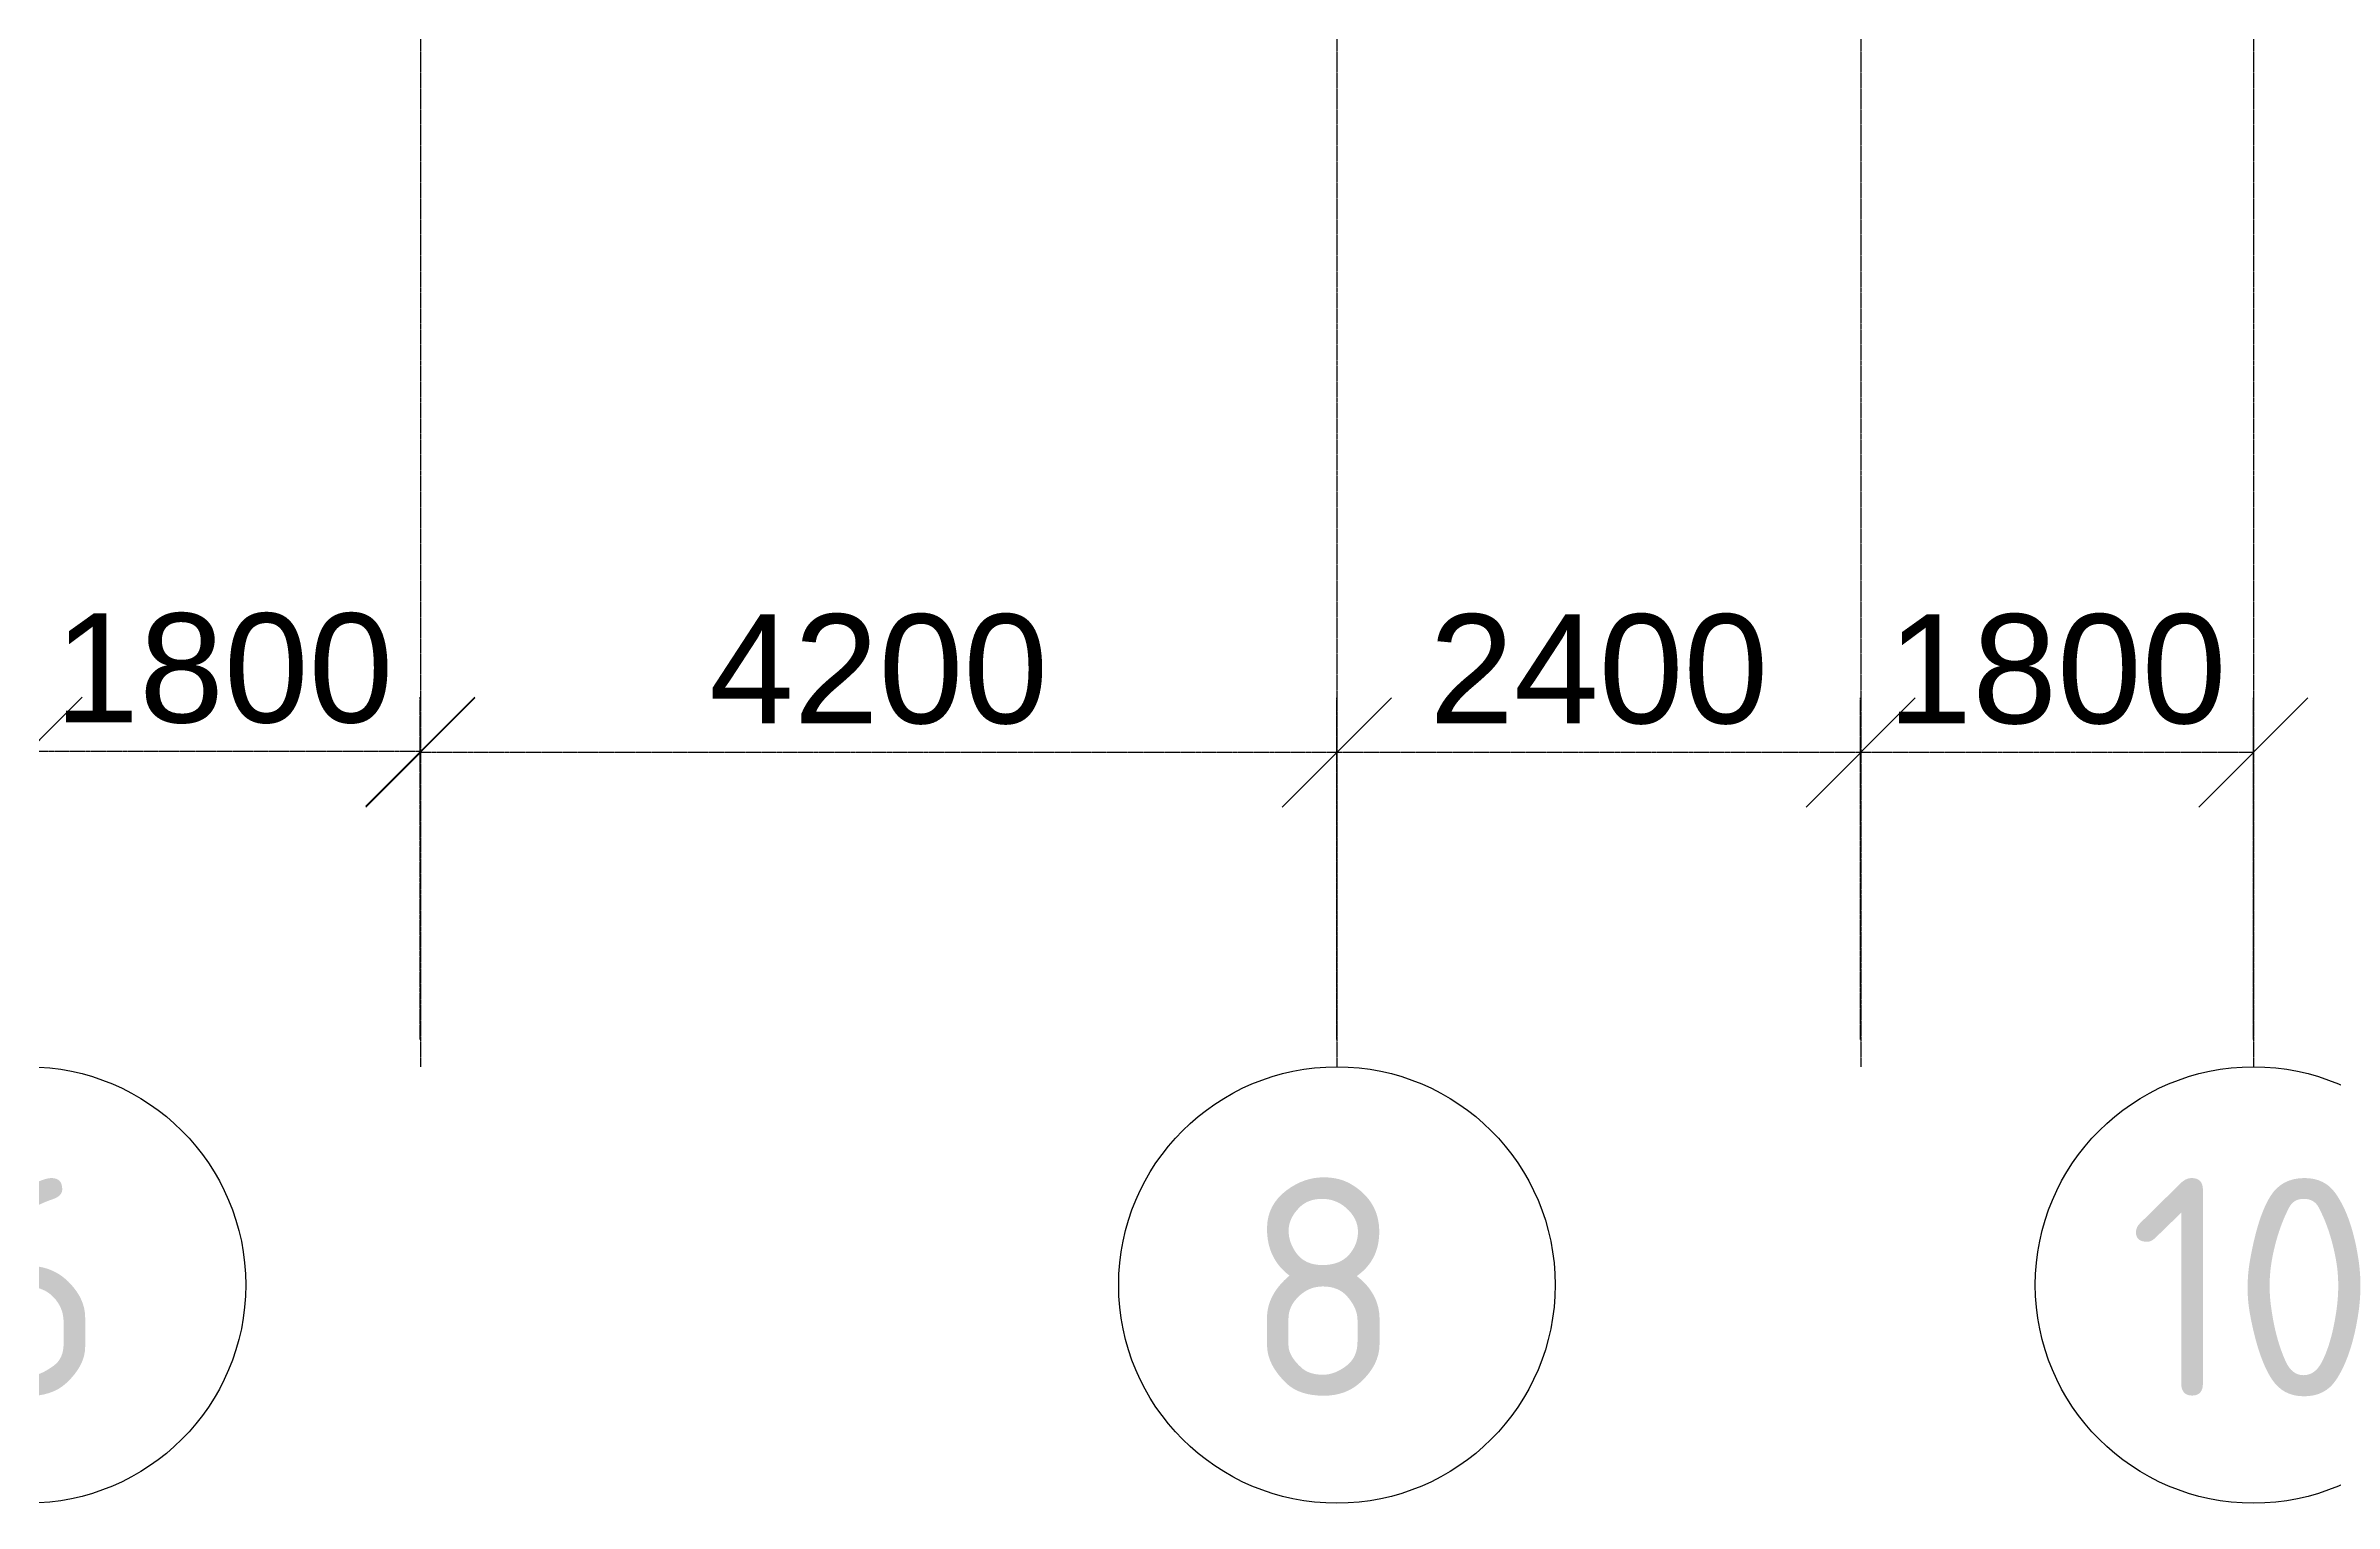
# Model space of a CAD drawing. Header units: millimetres. Extents: x -10810 to 173005, y -5940 to 37270.
# Drawn here: x 16341 to 26827, y -5940 to 738 of the extents above; entities that cross this region are included whole.
import ezdxf

# ---------------------------------------------------------------- set-up
doc = ezdxf.new("R2010")
doc.units = ezdxf.units.MM
doc.linetypes.add('Штрих-пунктир', pattern=[24, 20, -1.5, 1, -1.5])
doc.layers.add('Оси 2', color=240, linetype='Continuous')
doc.styles.add('GOST-2.304_Type-B', font='GOST Common.ttf')
doc.styles.get("Standard").update_dxf_attribs({"font": 'arial.ttf'})
doc.dimstyles.new('ISO-25', dxfattribs={"dimtxt": 2.5, "dimasz": 2.5, "dimexe": 1.25, "dimexo": 0.625, "dimtad": 1, "dimtxsty": 'Standard', "dimblk": 'OBLIQUE', "dimcen": 2.5, "dimadec": 0, "dimazin": 0, "dimtfac": 1, "dimtmove": 0, "dimatfit": 3, "dimfxl": 1, "dimarcsym": 0})

# ---------------------------------------------------------------- blocks, each defined once
blk = doc.blocks.new('_Oblique')
at = {"color": 0, "linetype": 'ByBlock', "lineweight": -2}
blk.add_line((-0.5, -0.5), (0.5, 0.5), dxfattribs=at)
blk = doc.blocks.new('*D4')
at = {"layer": 'Defpoints', "color": 0, "linetype": 'Штрих-пунктир'}
for p in [(18057, -2500), (18057, -3940), (22257, -3940)]:
    blk.add_point(p, dxfattribs=at)
at = {"layer": 'Оси 2', "color": 0, "linetype": 'Штрих-пунктир', "lineweight": -2}
for p, q in [((18057, -3815), (18057, -2250)), ((22257, -3815), (22257, -2250)), ((22257, -2500), (18057, -2500))]:
    blk.add_line(p, q, dxfattribs=at)
at = {"layer": 'Оси 2', "color": 0, "linetype": 'Штрих-пунктир', "lineweight": -2, "xscale": 500, "yscale": 500, "zscale": 500, "rotation": 180}
blk.add_blockref('_Oblique', (18057, -2500), dxfattribs=at)
at = {"layer": 'Оси 2', "color": 0, "linetype": 'Штрих-пунктир', "lineweight": -2, "xscale": 500, "yscale": 500, "zscale": 500}
blk.add_blockref('_Oblique', (22257, -2500), dxfattribs=at)
at = {"layer": 'Оси 2', "color": 0, "linetype": 'Штрих-пунктир', "insert": (20157, -2120), "char_height": 500, "attachment_point": 5}
blk.add_mtext('4200', dxfattribs=at)
blk = doc.blocks.new('*D5')
at = {"layer": 'Defpoints', "color": 0, "linetype": 'Штрих-пунктир'}
for p in [(22257, -2500), (22257, -3940), (24657, -3940)]:
    blk.add_point(p, dxfattribs=at)
at = {"layer": 'Оси 2', "color": 0, "linetype": 'Штрих-пунктир', "lineweight": -2}
for p, q in [((22257, -3815), (22257, -2250)), ((24657, -3815), (24657, -2250)), ((24657, -2500), (22257, -2500))]:
    blk.add_line(p, q, dxfattribs=at)
at = {"layer": 'Оси 2', "color": 0, "linetype": 'Штрих-пунктир', "lineweight": -2, "xscale": 500, "yscale": 500, "zscale": 500, "rotation": 180}
blk.add_blockref('_Oblique', (22257, -2500), dxfattribs=at)
at = {"layer": 'Оси 2', "color": 0, "linetype": 'Штрих-пунктир', "lineweight": -2, "xscale": 500, "yscale": 500, "zscale": 500}
blk.add_blockref('_Oblique', (24657, -2500), dxfattribs=at)
at = {"layer": 'Оси 2', "color": 0, "linetype": 'Штрих-пунктир', "insert": (23457, -2120), "char_height": 500, "attachment_point": 5}
blk.add_mtext('2400', dxfattribs=at)
blk = doc.blocks.new('*D6')
at = {"layer": 'Defpoints', "color": 0, "linetype": 'Штрих-пунктир'}
for p in [(24657, -2500), (24657, -3940), (26457, -3940)]:
    blk.add_point(p, dxfattribs=at)
at = {"layer": 'Оси 2', "color": 0, "linetype": 'Штрих-пунктир', "lineweight": -2}
for p, q in [((24657, -3815), (24657, -2250)), ((26457, -3815), (26457, -2250)), ((26457, -2500), (24657, -2500))]:
    blk.add_line(p, q, dxfattribs=at)
at = {"layer": 'Оси 2', "color": 0, "linetype": 'Штрих-пунктир', "lineweight": -2, "xscale": 500, "yscale": 500, "zscale": 500, "rotation": 180}
blk.add_blockref('_Oblique', (24657, -2500), dxfattribs=at)
at = {"layer": 'Оси 2', "color": 0, "linetype": 'Штрих-пунктир', "lineweight": -2, "xscale": 500, "yscale": 500, "zscale": 500}
blk.add_blockref('_Oblique', (26457, -2500), dxfattribs=at)
at = {"layer": 'Оси 2', "color": 0, "linetype": 'Штрих-пунктир', "insert": (25557, -2120), "char_height": 500, "attachment_point": 5}
blk.add_mtext('1800', dxfattribs=at)
blk = doc.blocks.new('*D12')
at = {"layer": 'Defpoints', "color": 0, "linetype": 'Штрих-пунктир'}
for p in [(13857, -2496), (16257, -2496), (16257, -2496)]:
    blk.add_point(p, dxfattribs=at)
at = {"layer": 'Оси 2', "color": 0, "linetype": 'Штрих-пунктир', "lineweight": -2}
for p, q in [((13857, -2371), (13857, -2246)), ((16257, -2371), (16257, -2246)), ((13857, -2496), (16257, -2496))]:
    blk.add_line(p, q, dxfattribs=at)
at = {"layer": 'Оси 2', "color": 0, "linetype": 'Штрих-пунктир', "lineweight": -2, "xscale": 500, "yscale": 500, "zscale": 500, "rotation": 180}
blk.add_blockref('_Oblique', (13857, -2496), dxfattribs=at)
at = {"layer": 'Оси 2', "color": 0, "linetype": 'Штрих-пунктир', "lineweight": -2, "xscale": 500, "yscale": 500, "zscale": 500}
blk.add_blockref('_Oblique', (16257, -2496), dxfattribs=at)
at = {"layer": 'Оси 2', "color": 0, "linetype": 'Штрих-пунктир', "insert": (15057, -2116), "char_height": 500, "attachment_point": 5}
blk.add_mtext('2400', dxfattribs=at)
blk = doc.blocks.new('*D13')
at = {"layer": 'Defpoints', "color": 0, "linetype": 'Штрих-пунктир'}
for p in [(16257, -2496), (16257, -2500), (18057, -2500)]:
    blk.add_point(p, dxfattribs=at)
at = {"layer": 'Оси 2', "color": 0, "linetype": 'Штрих-пунктир', "lineweight": -2}
for p, q in [((16257, -2375), (16257, -2246)), ((18057, -2375), (18057, -2246)), ((18057, -2496), (16257, -2496))]:
    blk.add_line(p, q, dxfattribs=at)
at = {"layer": 'Оси 2', "color": 0, "linetype": 'Штрих-пунктир', "lineweight": -2, "xscale": 500, "yscale": 500, "zscale": 500, "rotation": 180}
blk.add_blockref('_Oblique', (16257, -2496), dxfattribs=at)
at = {"layer": 'Оси 2', "color": 0, "linetype": 'Штрих-пунктир', "lineweight": -2, "xscale": 500, "yscale": 500, "zscale": 500}
blk.add_blockref('_Oblique', (18057, -2496), dxfattribs=at)
at = {"layer": 'Оси 2', "color": 0, "linetype": 'Штрих-пунктир', "insert": (17157, -2116), "char_height": 500, "attachment_point": 5}
blk.add_mtext('1800', dxfattribs=at)

msp = doc.modelspace()

# ---------------------------------------------------------------- linework, layer by layer
at = {"layer": 'Оси 2', "linetype": 'Штрих-пунктир'}
for p, q in [((18057.304, 35270), (18057.304, -3940)), ((22257.304, 35270), (22257.304, -3940)), ((24657.304, 35270), (24657.304, -3940)), ((26457.304, 35270), (26457.304, -3940))]:
    msp.add_line(p, q, dxfattribs=at)
at = {"layer": 'Оси 2'}
for centre in [(16257.304, -4940), (22257.304, -4940), (26457.304, -4940)]:
    msp.add_circle(centre, 1000, dxfattribs=at)

# ---------------------------------------------------------------- texts
at = {"layer": 'Оси 2', "linetype": 'Штрих-пунктир', "style": 'GOST-2.304_Type-B'}
for s, p in [('6', (15919.03, -5450)), ('8', (21834.608, -5450)), ('10', (25884.608, -5450))]:
    msp.add_text(s, height=1000, dxfattribs=at).set_placement(p)

# ---------------------------------------------------------------- dimensions: what is measured, and where the dimension line sits
at = {"layer": 'Оси 2', "linetype": 'Штрих-пунктир'}
for base, p1, p2, picture, middle in [((16257.304, -2496.25), (13857.304, -2496.25), (16257.304, -2496.25), '*D12', (15057.304, -2115.964)), ((16257.304, -2496.25), (18057.304, -2500), (16257.304, -2500), '*D13', (17157.304, -2115.964)), ((18057.304, -2500), (22257.304, -3940), (18057.304, -3940), '*D4', (20157.304, -2119.714)), ((22257.304, -2500), (24657.304, -3940), (22257.304, -3940), '*D5', (23457.304, -2119.714)), ((24657.304, -2500), (26457.304, -3940), (24657.304, -3940), '*D6', (25557.304, -2119.714))]:
    dim = msp.add_linear_dim(base=base, p1=p1, p2=p2, dimstyle='ISO-25', dxfattribs=at)
    dim.commit()
    dim.dimension.update_dxf_attribs({"geometry": picture, "text_midpoint": middle})

doc.saveas('drawing.dxf')
